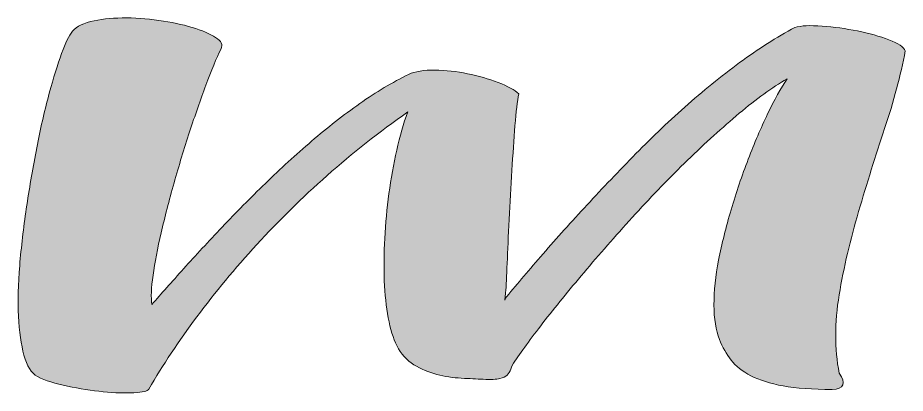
# Model space of a CAD drawing. Header units: inches. Extents: x 0.5 to 14.5, y -15.2 to -1.1.
# Drawn here: x 4.526 to 8.442, y -2.758 to -1.103 of the extents above; entities that cross this region are included whole.
import ezdxf

# ---------------------------------------------------------------- set-up
doc = ezdxf.new("R2010")
doc.units = ezdxf.units.IN
doc.header["$MEASUREMENT"] = 0
doc.layers.add('Layer 1', color=7, linetype='Continuous')

# ---------------------------------------------------------------- blocks, each defined once
blk = doc.blocks.new('block 2')
at = {"layer": 'Layer 1', "true_color": 0xf2f2f2}
h = blk.add_hatch(color=7, dxfattribs=at)
h.dxf.hatch_style = 2
edge = h.paths.add_edge_path()
edge.add_spline(control_points=[(7.9203, -1.3718), (7.8539, -1.4108), (7.7836, -1.4615), (7.7093, -1.524), (7.6349, -1.5864), (7.5589, -1.6554), (7.4811, -1.7308), (7.4034, -1.8063), (7.3268, -1.8853), (7.2513, -1.9679), (7.1758, -2.0506), (7.1043, -2.1315), (7.0369, -2.2109), (6.9694, -2.2902), (6.9082, -2.365), (6.8533, -2.4353), (6.7984, -2.5055), (6.7538, -2.566), (6.7195, -2.6168), (6.7103, -2.6298), (6.7041, -2.6415), (6.7006, -2.6519), (6.6972, -2.6623), (6.6921, -2.6711), (6.6852, -2.6782), (6.6783, -2.6854), (6.6675, -2.6906), (6.6526, -2.6939), (6.6377, -2.6971), (6.6131, -2.6981), (6.5788, -2.6968), (6.5514, -2.6955), (6.5193, -2.6939), (6.4828, -2.6919), (6.4462, -2.69), (6.4101, -2.6844), (6.3747, -2.6753), (6.3392, -2.6662), (6.3055, -2.6519), (6.2735, -2.6324), (6.2414, -2.6129), (6.2163, -2.5849), (6.198, -2.5485), (6.182, -2.516), (6.1694, -2.475), (6.1603, -2.4255), (6.1511, -2.3761), (6.1454, -2.3218), (6.1431, -2.2626), (6.1408, -2.2034), (6.1414, -2.141), (6.1448, -2.0753), (6.1483, -2.0096), (6.1545, -1.9439), (6.1637, -1.8782), (6.1728, -1.8125), (6.1843, -1.7487), (6.198, -1.6869), (6.2117, -1.6251), (6.2277, -1.5689), (6.2461, -1.5181), (6.1202, -1.6066), (6.0019, -1.6999), (5.891, -1.7982), (5.78, -1.8964), (5.6765, -1.9979), (5.5805, -2.1026), (5.4844, -2.2073), (5.3963, -2.3133), (5.3163, -2.4207), (5.2362, -2.528), (5.1654, -2.6343), (5.1036, -2.7397), (5.099, -2.7488), (5.0773, -2.7543), (5.0384, -2.7563), (4.9995, -2.7583), (4.9544, -2.7566), (4.9029, -2.7514), (4.8514, -2.7462), (4.7988, -2.7381), (4.7451, -2.727), (4.6913, -2.716), (4.6473, -2.702), (4.613, -2.6851), (4.5855, -2.6695), (4.5655, -2.6379), (4.553, -2.5904), (4.5404, -2.543), (4.5324, -2.4857), (4.5289, -2.4187), (4.5255, -2.3517), (4.5272, -2.2772), (4.5341, -2.1953), (4.5409, -2.1133), (4.5506, -2.0297), (4.5632, -1.9445), (4.5758, -1.8593), (4.5901, -1.7751), (4.6061, -1.6918), (4.6221, -1.6086), (4.6393, -1.5318), (4.6576, -1.4615), (4.6759, -1.3913), (4.6942, -1.3305), (4.7125, -1.2791), (4.7308, -1.2277), (4.7468, -1.1916), (4.7605, -1.1708), (4.7765, -1.1474), (4.8051, -1.1305), (4.8463, -1.12), (4.8875, -1.1096), (4.9343, -1.1041), (4.9869, -1.1035), (5.0395, -1.1028), (5.0933, -1.1064), (5.1482, -1.1142), (5.2031, -1.122), (5.2522, -1.1324), (5.2957, -1.1454), (5.3391, -1.1584), (5.3734, -1.1731), (5.3986, -1.1893), (5.4238, -1.2056), (5.4318, -1.2222), (5.4227, -1.2391), (5.4021, -1.282), (5.3798, -1.3357), (5.3558, -1.4001), (5.3317, -1.4645), (5.3077, -1.5331), (5.2837, -1.6059), (5.2597, -1.6788), (5.2368, -1.7539), (5.2151, -1.8313), (5.1933, -1.9087), (5.1745, -1.9819), (5.1585, -2.0509), (5.1425, -2.1198), (5.1305, -2.1823), (5.1225, -2.2382), (5.1144, -2.2942), (5.1127, -2.3371), (5.1173, -2.367), (5.1585, -2.3202), (5.2053, -2.2675), (5.258, -2.2089), (5.3106, -2.1504), (5.3672, -2.0893), (5.4278, -2.0255), (5.4884, -1.9618), (5.5519, -1.8977), (5.6182, -1.8333), (5.6845, -1.7689), (5.7525, -1.7068), (5.8223, -1.6469), (5.8921, -1.5871), (5.963, -1.5318), (6.0351, -1.481), (6.1071, -1.4303), (6.1786, -1.3874), (6.2495, -1.3523), (6.2792, -1.3393), (6.3181, -1.3331), (6.3661, -1.3337), (6.4142, -1.3344), (6.4622, -1.3396), (6.5102, -1.3493), (6.5583, -1.3591), (6.6034, -1.3721), (6.6457, -1.3884), (6.688, -1.4046), (6.7183, -1.4212), (6.7367, -1.4381), (6.7298, -1.4707), (6.7241, -1.5175), (6.7195, -1.5786), (6.7149, -1.6398), (6.7103, -1.7058), (6.7058, -1.7767), (6.7012, -1.8476), (6.6972, -1.9195), (6.6938, -1.9923), (6.6903, -2.0652), (6.6874, -2.1296), (6.6852, -2.1855), (6.6829, -2.2415), (6.6806, -2.2847), (6.6783, -2.3153), (6.676, -2.3459), (6.6749, -2.3546), (6.6749, -2.3416), (6.7206, -2.287), (6.7732, -2.2252), (6.8327, -2.1562), (6.8922, -2.0873), (6.9562, -2.0157), (7.0248, -1.9416), (7.0935, -1.8674), (7.1649, -1.7923), (7.2393, -1.7162), (7.3136, -1.6401), (7.3902, -1.5669), (7.4691, -1.4967), (7.548, -1.4264), (7.6287, -1.361), (7.711, -1.3005), (7.7933, -1.24), (7.8745, -1.1883), (7.9546, -1.1454), (7.982, -1.1376), (8.022, -1.1356), (8.0747, -1.1395), (8.1273, -1.1435), (8.1793, -1.1506), (8.2308, -1.161), (8.2822, -1.1714), (8.3285, -1.1844), (8.3697, -1.2), (8.4109, -1.2157), (8.4349, -1.2319), (8.4418, -1.2488), (8.4212, -1.3568), (8.3908, -1.471), (8.3508, -1.5913), (8.3108, -1.7116), (8.2725, -1.8336), (8.2359, -1.9572), (8.1993, -2.0808), (8.1707, -2.2034), (8.1501, -2.325), (8.1296, -2.4467), (8.1296, -2.5615), (8.1501, -2.6695), (8.1821, -2.715), (8.1718, -2.739), (8.1193, -2.7417), (8.0323, -2.7417), (7.9603, -2.7365), (7.9031, -2.7261), (7.8459, -2.7156), (7.7985, -2.7007), (7.7607, -2.6812), (7.723, -2.6617), (7.6938, -2.6386), (7.6733, -2.6119), (7.6527, -2.5852), (7.6355, -2.555), (7.6218, -2.5212), (7.6058, -2.4808), (7.5978, -2.4301), (7.5978, -2.3689), (7.5978, -2.3078), (7.6046, -2.2418), (7.6184, -2.1709), (7.6321, -2.1), (7.6504, -2.0262), (7.6733, -1.9494), (7.6961, -1.8726), (7.7213, -1.7985), (7.7487, -1.7269), (7.7762, -1.6554), (7.8048, -1.5887), (7.8345, -1.5269), (7.8642, -1.4651), (7.8928, -1.4134), (7.9203, -1.3718)], knot_values=[0, 0, 0, 0, 1, 1, 1, 2, 2, 2, 3, 3, 3, 4, 4, 4, 5, 5, 5, 6, 6, 6, 7, 7, 7, 8, 8, 8, 9, 9, 9, 10, 10, 10, 11, 11, 11, 12, 12, 12, 13, 13, 13, 14, 14, 14, 15, 15, 15, 16, 16, 16, 17, 17, 17, 18, 18, 18, 19, 19, 19, 20, 20, 20, 21, 21, 21, 22, 22, 22, 23, 23, 23, 24, 24, 24, 25, 25, 25, 26, 26, 26, 27, 27, 27, 28, 28, 28, 29, 29, 29, 30, 30, 30, 31, 31, 31, 32, 32, 32, 33, 33, 33, 34, 34, 34, 35, 35, 35, 36, 36, 36, 37, 37, 37, 38, 38, 38, 39, 39, 39, 40, 40, 40, 41, 41, 41, 42, 42, 42, 43, 43, 43, 44, 44, 44, 45, 45, 45, 46, 46, 46, 47, 47, 47, 48, 48, 48, 49, 49, 49, 50, 50, 50, 51, 51, 51, 52, 52, 52, 53, 53, 53, 54, 54, 54, 55, 55, 55, 56, 56, 56, 57, 57, 57, 58, 58, 58, 59, 59, 59, 60, 60, 60, 61, 61, 61, 62, 62, 62, 63, 63, 63, 64, 64, 64, 65, 65, 65, 66, 66, 66, 67, 67, 67, 68, 68, 68, 69, 69, 69, 70, 70, 70, 71, 71, 71, 72, 72, 72, 73, 73, 73, 74, 74, 74, 75, 75, 75, 76, 76, 76, 77, 77, 77, 78, 78, 78, 79, 79, 79, 80, 80, 80, 81, 81, 81, 82, 82, 82, 83, 83, 83, 84, 84, 84, 85, 85, 85, 86, 86, 86, 87, 87, 87, 88, 88, 88, 89, 89, 89, 89], degree=3, periodic=1)
at = {"layer": 'Layer 1', "lineweight": 0}
blk.add_open_spline([(7.9203, -1.3718), (7.8539, -1.4108), (7.7836, -1.4615), (7.7093, -1.524), (7.6349, -1.5864), (7.5589, -1.6554), (7.4811, -1.7308), (7.4034, -1.8063), (7.3268, -1.8853), (7.2513, -1.9679), (7.1758, -2.0506), (7.1043, -2.1315), (7.0369, -2.2109), (6.9694, -2.2902), (6.9082, -2.365), (6.8533, -2.4353), (6.7984, -2.5055), (6.7538, -2.566), (6.7195, -2.6168), (6.7103, -2.6298), (6.7041, -2.6415), (6.7006, -2.6519), (6.6972, -2.6623), (6.6921, -2.6711), (6.6852, -2.6782), (6.6783, -2.6854), (6.6675, -2.6906), (6.6526, -2.6939), (6.6377, -2.6971), (6.6131, -2.6981), (6.5788, -2.6968), (6.5514, -2.6955), (6.5193, -2.6939), (6.4828, -2.6919), (6.4462, -2.69), (6.4101, -2.6844), (6.3747, -2.6753), (6.3392, -2.6662), (6.3055, -2.6519), (6.2735, -2.6324), (6.2414, -2.6129), (6.2163, -2.5849), (6.198, -2.5485), (6.182, -2.516), (6.1694, -2.475), (6.1603, -2.4255), (6.1511, -2.3761), (6.1454, -2.3218), (6.1431, -2.2626), (6.1408, -2.2034), (6.1414, -2.141), (6.1448, -2.0753), (6.1483, -2.0096), (6.1545, -1.9439), (6.1637, -1.8782), (6.1728, -1.8125), (6.1843, -1.7487), (6.198, -1.6869), (6.2117, -1.6251), (6.2277, -1.5689), (6.2461, -1.5181), (6.1202, -1.6066), (6.0019, -1.6999), (5.891, -1.7982), (5.78, -1.8964), (5.6765, -1.9979), (5.5805, -2.1026), (5.4844, -2.2073), (5.3963, -2.3133), (5.3163, -2.4207), (5.2362, -2.528), (5.1654, -2.6343), (5.1036, -2.7397), (5.099, -2.7488), (5.0773, -2.7543), (5.0384, -2.7563), (4.9995, -2.7583), (4.9544, -2.7566), (4.9029, -2.7514), (4.8514, -2.7462), (4.7988, -2.7381), (4.7451, -2.727), (4.6913, -2.716), (4.6473, -2.702), (4.613, -2.6851), (4.5855, -2.6695), (4.5655, -2.6379), (4.553, -2.5904), (4.5404, -2.543), (4.5324, -2.4857), (4.5289, -2.4187), (4.5255, -2.3517), (4.5272, -2.2772), (4.5341, -2.1953), (4.5409, -2.1133), (4.5506, -2.0297), (4.5632, -1.9445), (4.5758, -1.8593), (4.5901, -1.7751), (4.6061, -1.6918), (4.6221, -1.6086), (4.6393, -1.5318), (4.6576, -1.4615), (4.6759, -1.3913), (4.6942, -1.3305), (4.7125, -1.2791), (4.7308, -1.2277), (4.7468, -1.1916), (4.7605, -1.1708), (4.7765, -1.1474), (4.8051, -1.1305), (4.8463, -1.12), (4.8875, -1.1096), (4.9343, -1.1041), (4.9869, -1.1035), (5.0395, -1.1028), (5.0933, -1.1064), (5.1482, -1.1142), (5.2031, -1.122), (5.2522, -1.1324), (5.2957, -1.1454), (5.3391, -1.1584), (5.3734, -1.1731), (5.3986, -1.1893), (5.4238, -1.2056), (5.4318, -1.2222), (5.4227, -1.2391), (5.4021, -1.282), (5.3798, -1.3357), (5.3558, -1.4001), (5.3317, -1.4645), (5.3077, -1.5331), (5.2837, -1.6059), (5.2597, -1.6788), (5.2368, -1.7539), (5.2151, -1.8313), (5.1933, -1.9087), (5.1745, -1.9819), (5.1585, -2.0509), (5.1425, -2.1198), (5.1305, -2.1823), (5.1225, -2.2382), (5.1144, -2.2942), (5.1127, -2.3371), (5.1173, -2.367), (5.1585, -2.3202), (5.2053, -2.2675), (5.258, -2.2089), (5.3106, -2.1504), (5.3672, -2.0893), (5.4278, -2.0255), (5.4884, -1.9618), (5.5519, -1.8977), (5.6182, -1.8333), (5.6845, -1.7689), (5.7525, -1.7068), (5.8223, -1.6469), (5.8921, -1.5871), (5.963, -1.5318), (6.0351, -1.481), (6.1071, -1.4303), (6.1786, -1.3874), (6.2495, -1.3523), (6.2792, -1.3393), (6.3181, -1.3331), (6.3661, -1.3337), (6.4142, -1.3344), (6.4622, -1.3396), (6.5102, -1.3493), (6.5583, -1.3591), (6.6034, -1.3721), (6.6457, -1.3884), (6.688, -1.4046), (6.7183, -1.4212), (6.7367, -1.4381), (6.7298, -1.4707), (6.7241, -1.5175), (6.7195, -1.5786), (6.7149, -1.6398), (6.7103, -1.7058), (6.7058, -1.7767), (6.7012, -1.8476), (6.6972, -1.9195), (6.6938, -1.9923), (6.6903, -2.0652), (6.6874, -2.1296), (6.6852, -2.1855), (6.6829, -2.2415), (6.6806, -2.2847), (6.6783, -2.3153), (6.676, -2.3459), (6.6749, -2.3546), (6.6749, -2.3416), (6.7206, -2.287), (6.7732, -2.2252), (6.8327, -2.1562), (6.8922, -2.0873), (6.9562, -2.0157), (7.0248, -1.9416), (7.0935, -1.8674), (7.1649, -1.7923), (7.2393, -1.7162), (7.3136, -1.6401), (7.3902, -1.5669), (7.4691, -1.4967), (7.548, -1.4264), (7.6287, -1.361), (7.711, -1.3005), (7.7933, -1.24), (7.8745, -1.1883), (7.9546, -1.1454), (7.982, -1.1376), (8.022, -1.1356), (8.0747, -1.1395), (8.1273, -1.1435), (8.1793, -1.1506), (8.2308, -1.161), (8.2822, -1.1714), (8.3285, -1.1844), (8.3697, -1.2), (8.4109, -1.2157), (8.4349, -1.2319), (8.4418, -1.2488), (8.4212, -1.3568), (8.3908, -1.471), (8.3508, -1.5913), (8.3108, -1.7116), (8.2725, -1.8336), (8.2359, -1.9572), (8.1993, -2.0808), (8.1707, -2.2034), (8.1501, -2.325), (8.1296, -2.4467), (8.1296, -2.5615), (8.1501, -2.6695), (8.1821, -2.715), (8.1718, -2.739), (8.1193, -2.7417), (8.0323, -2.7417), (7.9603, -2.7365), (7.9031, -2.7261), (7.8459, -2.7156), (7.7985, -2.7007), (7.7607, -2.6812), (7.723, -2.6617), (7.6938, -2.6386), (7.6733, -2.6119), (7.6527, -2.5852), (7.6355, -2.555), (7.6218, -2.5212), (7.6058, -2.4808), (7.5978, -2.4301), (7.5978, -2.3689), (7.5978, -2.3078), (7.6046, -2.2418), (7.6184, -2.1709), (7.6321, -2.1), (7.6504, -2.0262), (7.6733, -1.9494), (7.6961, -1.8726), (7.7213, -1.7985), (7.7487, -1.7269), (7.7762, -1.6554), (7.8048, -1.5887), (7.8345, -1.5269), (7.8642, -1.4651), (7.8928, -1.4134), (7.9203, -1.3718)], degree=3, knots=[0, 0, 0, 0, 1, 1, 1, 2, 2, 2, 3, 3, 3, 4, 4, 4, 5, 5, 5, 6, 6, 6, 7, 7, 7, 8, 8, 8, 9, 9, 9, 10, 10, 10, 11, 11, 11, 12, 12, 12, 13, 13, 13, 14, 14, 14, 15, 15, 15, 16, 16, 16, 17, 17, 17, 18, 18, 18, 19, 19, 19, 20, 20, 20, 21, 21, 21, 22, 22, 22, 23, 23, 23, 24, 24, 24, 25, 25, 25, 26, 26, 26, 27, 27, 27, 28, 28, 28, 29, 29, 29, 30, 30, 30, 31, 31, 31, 32, 32, 32, 33, 33, 33, 34, 34, 34, 35, 35, 35, 36, 36, 36, 37, 37, 37, 38, 38, 38, 39, 39, 39, 40, 40, 40, 41, 41, 41, 42, 42, 42, 43, 43, 43, 44, 44, 44, 45, 45, 45, 46, 46, 46, 47, 47, 47, 48, 48, 48, 49, 49, 49, 50, 50, 50, 51, 51, 51, 52, 52, 52, 53, 53, 53, 54, 54, 54, 55, 55, 55, 56, 56, 56, 57, 57, 57, 58, 58, 58, 59, 59, 59, 60, 60, 60, 61, 61, 61, 62, 62, 62, 63, 63, 63, 64, 64, 64, 65, 65, 65, 66, 66, 66, 67, 67, 67, 68, 68, 68, 69, 69, 69, 70, 70, 70, 71, 71, 71, 72, 72, 72, 73, 73, 73, 74, 74, 74, 75, 75, 75, 76, 76, 76, 77, 77, 77, 78, 78, 78, 79, 79, 79, 80, 80, 80, 81, 81, 81, 82, 82, 82, 83, 83, 83, 84, 84, 84, 85, 85, 85, 86, 86, 86, 87, 87, 87, 88, 88, 88, 89, 89, 89, 89], dxfattribs=at)

msp = doc.modelspace()

# ---------------------------------------------------------------- block references
at = {"layer": 'Layer 1'}
msp.add_blockref('block 2', (0, 0), dxfattribs=at)

doc.saveas('drawing.dxf')
